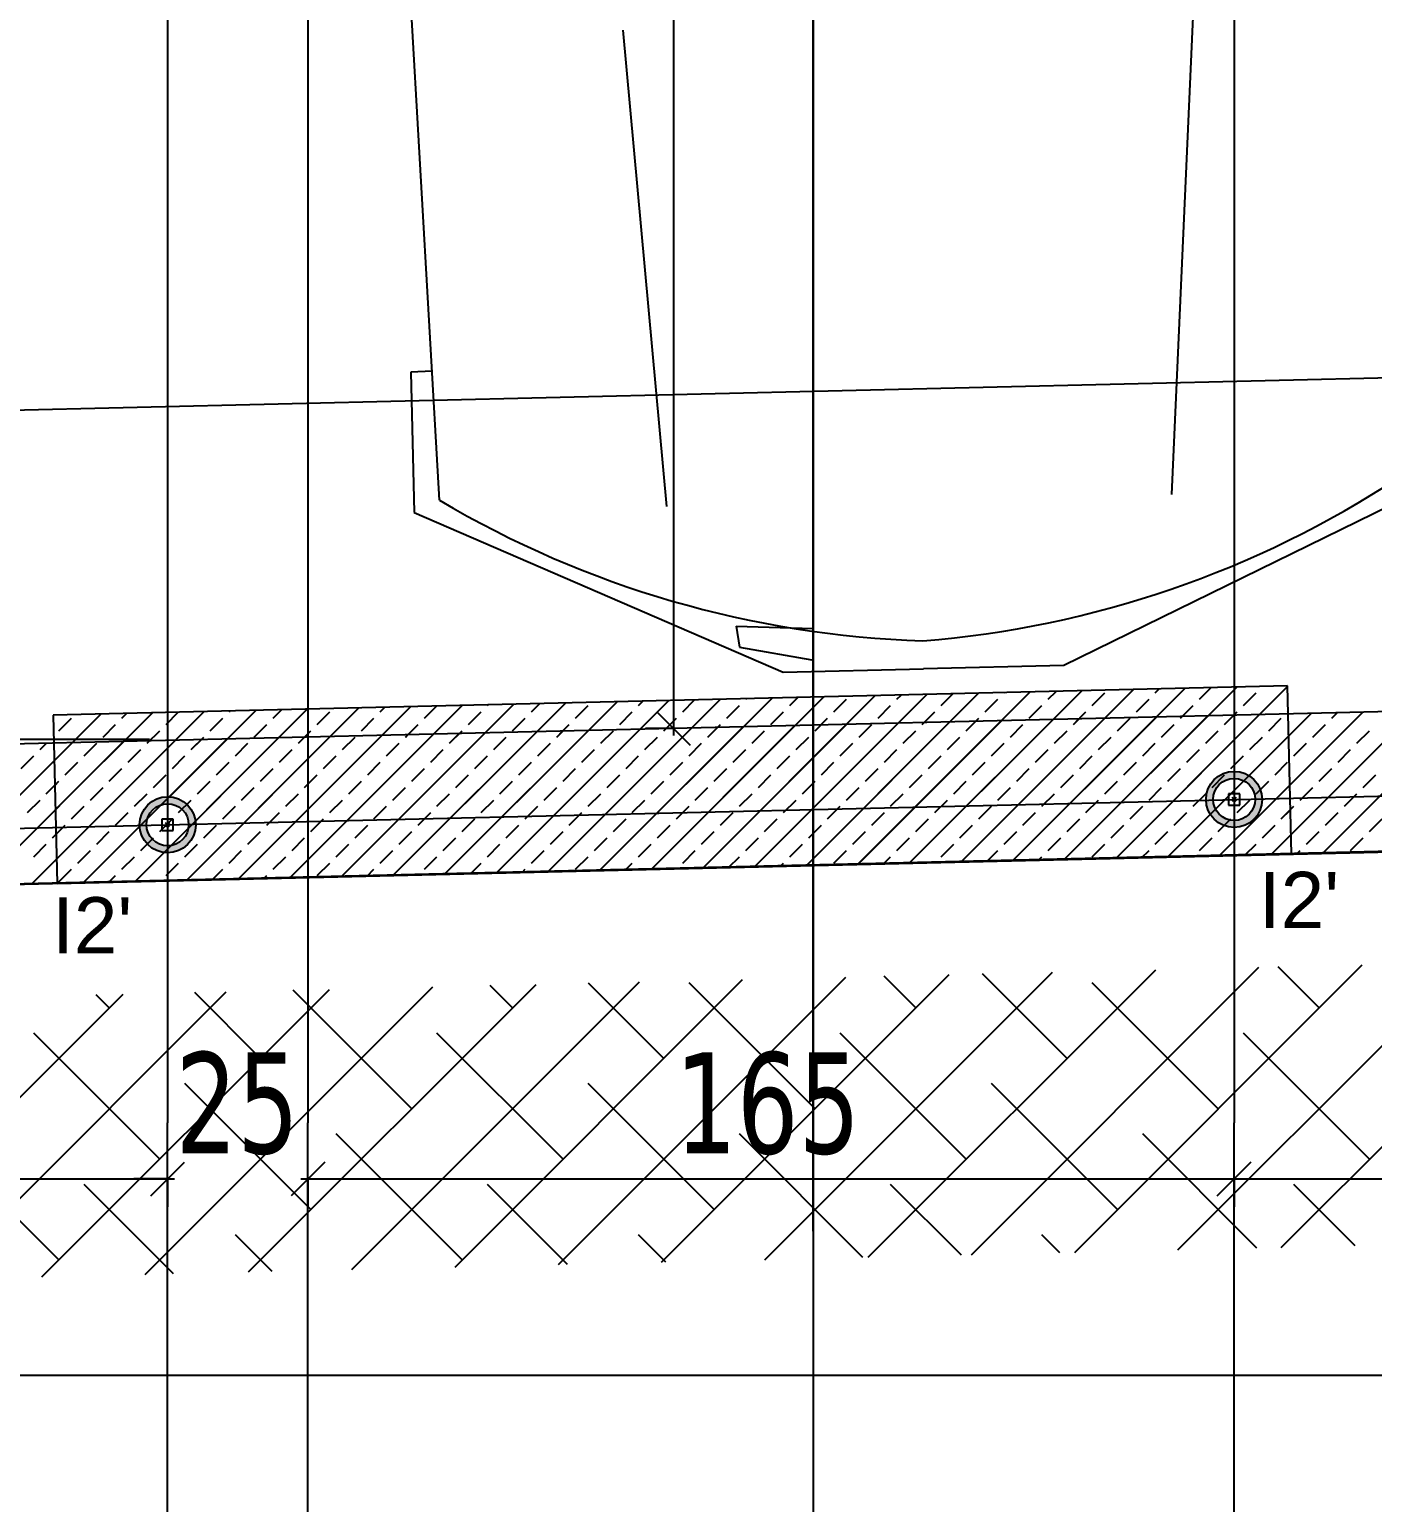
# Model space of a CAD drawing. Header units: millimetres. Extents: x 43168.9 to 43194.6, y -25545.1 to -25543.4.
# Drawn here: x 43169.364 to 43169.4118, y -25544.8035 to -25544.751 of the extents above; entities that cross this region are included whole.
import ezdxf

# ---------------------------------------------------------------- set-up
doc = ezdxf.new("R2010")
doc.units = ezdxf.units.MM
doc.header["$LTSCALE"] = 200
doc.linetypes.add('DASHDOT', pattern=[1, 0.5, -0.25, 0, -0.25])
doc.linetypes.add('DASHDOT2', pattern=[0.5, 0.25, -0.125, 0, -0.125])
for name, color, linetype in [('aks_sgh', 5, 'DASHDOT2'), ('kesitcizgisi_sgh', 22, 'Continuous'), ('kolon-b.a_sgh', 6, 'Continuous'), ('olcuaks_sgh', 41, 'Continuous'), ('olcuic_sgh', 183, 'Continuous'), ('tarama-betonarme_sgh', 223, 'Continuous'), ('tarama-zemin_sgh', 197, 'Continuous'), ('yapi-yaklasma_sgh', 41, 'DASHDOT')]:
    doc.layers.add(name, color=color, linetype=linetype)
doc.styles.add('1-200', font='arial.ttf', dxfattribs={"height": 60})
doc.styles.add('dim', font='VERDANA.TTF', dxfattribs={"width": 0.7})

msp = doc.modelspace()

# ---------------------------------------------------------------- hatches: boundary and pattern name
h = msp.add_hatch(color=256)
edge = h.paths.add_edge_path()
edge.add_arc((43169.40687904157, -25544.77839927891), 0.001, 0, 360)
edge = h.paths.add_edge_path(flags=16)
edge.add_arc((43169.40687904157, -25544.77839927891), 0.00075, 0, 360)
h = msp.add_hatch(color=256)
edge = h.paths.add_edge_path()
edge.add_arc((43169.36887904157, -25544.77930148835), 0.001, 0, 360)
edge = h.paths.add_edge_path(flags=16)
edge.add_arc((43169.36887904157, -25544.77930148835), 0.00075, 0, 360)

# ---------------------------------------------------------------- linework, layer by layer
at = {"linetype": 'DASHDOT'}
msp.add_line((43169.39187957266, -25544.61378828315), (43169.39187879628, -25544.82648828314), dxfattribs=at)
at = {"color": 0}
for p, q in [((43169.37856445803, -25544.76773778728), (43169.37701453596, -25544.74058376001)), ((43169.4046644038, -25544.76753362479), (43169.40541564296, -25544.75051062875)), ((43169.38666920095, -25544.76796214451), (43169.38510853566, -25544.75099420184)), ((43169.37830173457, -25544.76313497521), (43169.37754202518, -25544.76317798793)), ((43169.37755256628, -25544.76317773692), (43169.37754202518, -25544.76317798793)), ((43169.37754202518, -25544.76317798793), (43169.37766105843, -25544.76817665539)), ((43169.37754202518, -25544.76317798793), (43169.37766105843, -25544.76817665539)), ((43169.41367254633, -25544.76731911391), (43169.40080830974, -25544.77362725234)), ((43169.41367254633, -25544.76731911391), (43169.40080830974, -25544.77362725234)), ((43169.37766105843, -25544.76817665539), (43169.39081097483, -25544.77386531886)), ((43169.37766105843, -25544.76817665539), (43169.39081097483, -25544.77386531886)), ((43169.38913483206, -25544.7722257595), (43169.39188259571, -25544.77231498059)), ((43169.38913483206, -25544.7722257595), (43169.38926029034, -25544.77297370737)), ((43169.38926029034, -25544.77297370737), (43169.3918365543, -25544.7734216889)), ((43169.39081097483, -25544.77386531886), (43169.39580964229, -25544.7737462856)), ((43169.39081097483, -25544.77386531886), (43169.39580964229, -25544.7737462856)), ((43169.40080830974, -25544.77362725234), (43169.39580964229, -25544.7737462856)), ((43169.40080830974, -25544.77362725234), (43169.39580964229, -25544.7737462856))]:
    msp.add_line(p, q, dxfattribs=at)
at = {"color": 0, "linetype": 'ByBlock', "lineweight": -2}
for p, q in [((43169.38630334032, -25544.77526849245), (43169.38750334032, -25544.77646849246)), ((43169.40707904157, -25544.77819927891), (43169.40667904157, -25544.77819927891)), ((43169.40667904157, -25544.77819927891), (43169.40667904157, -25544.77859927891)), ((43169.40667904157, -25544.77859927891), (43169.40707904157, -25544.77859927891)), ((43169.40694975225, -25544.77832856823), (43169.40680833089, -25544.77846998959)), ((43169.40694975225, -25544.77846998959), (43169.40680833089, -25544.77832856823)), ((43169.40707904157, -25544.77859927891), (43169.40707904157, -25544.77819927891)), ((43169.36907904157, -25544.77910148835), (43169.36867904157, -25544.77910148835)), ((43169.36867904157, -25544.77910148835), (43169.36867904157, -25544.77950148835)), ((43169.36894975225, -25544.77923077767), (43169.36880833089, -25544.77937219903)), ((43169.36894975225, -25544.77937219903), (43169.36880833089, -25544.77923077767)), ((43169.36907904157, -25544.77950148835), (43169.36907904157, -25544.77910148835)), ((43169.36867904157, -25544.77950148835), (43169.36907904157, -25544.77950148835)), ((43169.36827904157, -25544.79251939969), (43169.36947904157, -25544.79131939969)), ((43169.36827904157, -25544.79251939969), (43169.36947904157, -25544.79131939969)), ((43169.37447904157, -25544.79131939969), (43169.37327904157, -25544.79251939969)), ((43169.37447904157, -25544.79131939969), (43169.37327904157, -25544.79251939969)), ((43169.40627904157, -25544.79251939969), (43169.40747904157, -25544.79131939969)), ((43169.40747904157, -25544.79131939969), (43169.40627904157, -25544.79251939969))]:
    msp.add_line(p, q, dxfattribs=at)
for p, q in [((43169.36887904157, -25544.81259939969), (43169.36887904157, -25544.78991939969)), ((43169.40687904157, -25544.81259939969), (43169.40687904157, -25544.78991939969))]:
    msp.add_line(p, q)
at = {"color": 0, "linetype": 'Continuous', "lineweight": -2}
for centre, radius in [((43169.40687904157, -25544.77839927891), 0.001), ((43169.40687904157, -25544.77839927891), 0.00075), ((43169.36887904157, -25544.77930148835), 0.001), ((43169.36887904157, -25544.77930148835), 0.00075)]:
    msp.add_circle(centre, radius, dxfattribs=at)
at = {"color": 0}
for centre, start, end in [((43169.39292932921, -25544.73680375972), 274.5439569055944, 303.3462461694842), ((43169.39692826317, -25544.73670853311), 239.3820053227603, 268.1842973649074)]:
    msp.add_arc(centre, 0.03605612228057108, start, end, dxfattribs=at)
at = {"layer": 'aks_sgh'}
for p, q in [((43169.36887904157, -25543.74091939969), (43169.36887904157, -25544.78991939969)), ((43169.37387904157, -25543.74091939969), (43169.37387904157, -25544.78991939969)), ((43169.40687904157, -25543.74091939969), (43169.40687904157, -25544.78991939969)), ((43169.06599999902, -25544.78649254972), (43169.93700293692, -25544.76581288985)), ((43169.37387904157, -25544.80659939969), (43169.37387904157, -25544.78991939969))]:
    msp.add_line(p, q, dxfattribs=at)
at = {"layer": 'kesitcizgisi_sgh', "linetype": 'DASHDOT'}
msp.add_line((43169.39187904157, -25544.79378828314), (43169.39187904157, -25543.7913160191), dxfattribs=at)
at = {"layer": 'kolon-b.a_sgh'}
for p, q in [((43169.93406195791, -25544.76288187019), (43169.06399999902, -25544.783539189)), ((43169.06399999902, -25544.78854059805), (43169.9389635896, -25544.76776690297)), ((43169.40878360929, -25544.77435325461), (43169.36479599749, -25544.77539728909)), ((43169.40892597764, -25544.78035156531), (43169.40878360929, -25544.77435325461)), ((43169.36479599749, -25544.77539728909), (43169.36493836583, -25544.78139559979)), ((43169.36493836583, -25544.78139559979), (43169.40892597764, -25544.78035156531))]:
    msp.add_line(p, q, dxfattribs=at)
at = {"layer": 'olcuaks_sgh'}
for p, q in [((43169.28062904157, -25544.79191939969), (43169.36912904157, -25544.79191939969)), ((43169.36887904157, -25544.79191939969), (43169.36767904157, -25544.79191939969)), ((43169.36887904157, -25544.79191939969), (43169.36887904157, -25544.79291939969)), ((43169.36887904157, -25544.79191939969), (43169.36887904157, -25544.79291939969)), ((43169.37362904157, -25544.79191939969), (43169.40712904157, -25544.79191939969)), ((43169.37387904157, -25544.79191939969), (43169.37387904157, -25544.79291939969)), ((43169.37387904157, -25544.79191939969), (43169.37387904157, -25544.79291939969)), ((43169.37387904157, -25544.79191939969), (43169.37507904157, -25544.79191939969)), ((43169.40662904157, -25544.79191939969), (43169.60512904157, -25544.79191939969)), ((43169.40687904157, -25544.79191939969), (43169.40687904157, -25544.79291939969)), ((43169.40687904157, -25544.79191939969), (43169.40687904157, -25544.79291939969)), ((43169.03374999903, -25544.79891939969), (43169.98612904157, -25544.79891939969))]:
    msp.add_line(p, q, dxfattribs=at)
at = {"layer": 'olcuic_sgh'}
for p, q in [((43169.38690334032, -25544.55066939969), (43169.38690334032, -25544.77611849245)), ((43169.06846764401, -25544.77153098372), (43169.93402946203, -25544.75098050884)), ((43169.38690334032, -25544.77586849245), (43169.38590334032, -25544.77586849245)), ((43169.3682293616, -25544.77626858315), (43169.3579250017, -25544.77626858315))]:
    msp.add_line(p, q, dxfattribs=at)
at = {"layer": 'tarama-betonarme_sgh'}
for p, q in [((43169.39714490638, -25544.78063118596), (43169.40329250787, -25544.77448358447)), ((43169.39898462279, -25544.78058752077), (43169.40513222428, -25544.77443991928)), ((43169.4008243392, -25544.78054385558), (43169.4069719407, -25544.77439625409)), ((43169.40266405562, -25544.78050019039), (43169.40878424414, -25544.77438000188)), ((43169.40407040947, -25544.77460370887), (43169.40421236648, -25544.77446175186)), ((43169.40564195429, -25544.77482821527), (43169.40605208289, -25544.77441808667)), ((43169.40788701832, -25544.77437920246), (43169.4078917993, -25544.77437442149)), ((43169.37506830943, -25544.78115516822), (43169.38121591091, -25544.77500756673)), ((43169.37690802584, -25544.78111150303), (43169.38305562733, -25544.77496390154)), ((43169.37874774225, -25544.78106783784), (43169.38489534374, -25544.77492023636)), ((43169.38027273075, -25544.77505272167), (43169.3802960531, -25544.77502939932)), ((43169.38058745866, -25544.78102417266), (43169.38673506016, -25544.77487657117)), ((43169.38184427557, -25544.77527722807), (43169.38213576952, -25544.77498573413)), ((43169.38242717508, -25544.78098050747), (43169.38857477657, -25544.77483290598)), ((43169.38426689149, -25544.78093684228), (43169.39041449298, -25544.77478924079)), ((43169.38566088442, -25544.77505272167), (43169.38581520235, -25544.77489840375)), ((43169.3861066079, -25544.78089317709), (43169.39225420939, -25544.7747455756)), ((43169.38723242925, -25544.77527722807), (43169.38765491876, -25544.77485473856)), ((43169.38794632431, -25544.7808495119), (43169.3940939258, -25544.77470191041)), ((43169.38947749328, -25544.77482821527), (43169.38949463517, -25544.77481107337)), ((43169.38978604073, -25544.78080584671), (43169.39593364222, -25544.77465824522)), ((43169.39104903809, -25544.77505272167), (43169.39133435158, -25544.77476740818)), ((43169.39162575714, -25544.78076218153), (43169.39777335863, -25544.77461458003)), ((43169.39262058292, -25544.77527722807), (43169.39306959572, -25544.77482821527)), ((43169.39346547356, -25544.78071851634), (43169.39961307505, -25544.77457091484)), ((43169.39486564695, -25544.77482821527), (43169.39501378441, -25544.77468007781)), ((43169.39530518997, -25544.78067485115), (43169.40145279146, -25544.77452724965)), ((43169.39643719177, -25544.77505272167), (43169.39685350082, -25544.77463641262)), ((43169.39800873659, -25544.77527722807), (43169.3984577494, -25544.77482821527)), ((43169.3986822558, -25544.77460370887), (43169.39869321723, -25544.77459274743)), ((43169.40025380062, -25544.77482821527), (43169.40053293365, -25544.77454908224)), ((43169.40182534544, -25544.77505272167), (43169.40227435825, -25544.77460370887)), ((43169.40339689027, -25544.77527722807), (43169.40384590307, -25544.77482821527)), ((43169.40721349911, -25544.77505272167), (43169.40766251192, -25544.77460370887)), ((43169.364834525, -25544.77702054285), (43169.36649817961, -25544.77535688824)), ((43169.36487616548, -25544.7787749536), (43169.36833789603, -25544.77531322305)), ((43169.36491780596, -25544.78052936434), (43169.37017761244, -25544.77526955786)), ((43169.36500629535, -25544.77595074728), (43169.36545530815, -25544.77550173448)), ((43169.36586972736, -25544.78137349417), (43169.37201732885, -25544.77522589268)), ((43169.36725135938, -25544.77550173448), (43169.36741803821, -25544.77533505564)), ((43169.36770944377, -25544.78132982898), (43169.37385704526, -25544.77518222749)), ((43169.36882290419, -25544.77572624088), (43169.36925775462, -25544.77529139045)), ((43169.36954916018, -25544.78128616379), (43169.37569676168, -25544.7751385623)), ((43169.37039444902, -25544.77595074728), (43169.37084346182, -25544.77550173448)), ((43169.37106796823, -25544.77527722807), (43169.37109747104, -25544.77524772526)), ((43169.3713888766, -25544.7812424986), (43169.37753647809, -25544.77509489711)), ((43169.37263951305, -25544.77550173448), (43169.37293718745, -25544.77520406007)), ((43169.37322859301, -25544.78119883341), (43169.37937619451, -25544.77505123192)), ((43169.37421105787, -25544.77572624088), (43169.37466007067, -25544.77527722807)), ((43169.37578260269, -25544.77595074728), (43169.3762316155, -25544.77550173448)), ((43169.3764561219, -25544.77527722807), (43169.37661662028, -25544.7751167297)), ((43169.37802766672, -25544.77550173448), (43169.37845633669, -25544.77507306451)), ((43169.37959921154, -25544.77572624088), (43169.38004822435, -25544.77527722807)), ((43169.38117075637, -25544.77595074728), (43169.38161976917, -25544.77550173448)), ((43169.3834158204, -25544.77550173448), (43169.3838648332, -25544.77505272167)), ((43169.38498736521, -25544.77572624088), (43169.38543637802, -25544.77527722807)), ((43169.38655891004, -25544.77595074728), (43169.38700792284, -25544.77550173448)), ((43169.38880397406, -25544.77550173448), (43169.38925298688, -25544.77505272167)), ((43169.39037551889, -25544.77572624088), (43169.39082453169, -25544.77527722807)), ((43169.39194706371, -25544.77595074728), (43169.39239607652, -25544.77550173448)), ((43169.39419212774, -25544.77550173448), (43169.39464114055, -25544.77505272167)), ((43169.39530541341, -25544.78067462771), (43169.40042845554, -25544.77555158558)), ((43169.39576367256, -25544.77572624088), (43169.39621268537, -25544.77527722807)), ((43169.39714514418, -25544.78063094816), (43169.4022681863, -25544.77550790604)), ((43169.39733521738, -25544.77595074728), (43169.39778423019, -25544.77550173448)), ((43169.39898487493, -25544.78058726863), (43169.40410791706, -25544.7754642265)), ((43169.39958028141, -25544.77550173448), (43169.40002929421, -25544.77505272167)), ((43169.4008246057, -25544.78054358909), (43169.40594764783, -25544.77542054696)), ((43169.40115182623, -25544.77572624088), (43169.40160083904, -25544.77527722807)), ((43169.40115182623, -25544.77572624088), (43169.40134832131, -25544.7755297458)), ((43169.40266433646, -25544.78049990955), (43169.40778737859, -25544.77537686742)), ((43169.40272337105, -25544.77595074728), (43169.40317238386, -25544.77550173448)), ((43169.40272337105, -25544.77595074728), (43169.40317238386, -25544.77550173448)), ((43169.40450406722, -25544.78045623001), (43169.40962710935, -25544.77533318788)), ((43169.40496843508, -25544.77550173448), (43169.40541744789, -25544.77505272167)), ((43169.40496843508, -25544.77550173448), (43169.40502778284, -25544.77544238672)), ((43169.40634379799, -25544.78041255047), (43169.41146684012, -25544.77528950834)), ((43169.40653997991, -25544.77572624088), (43169.40698899271, -25544.77527722807)), ((43169.40653997991, -25544.77572624088), (43169.40686751361, -25544.77539870718)), ((43169.40811152472, -25544.77595074728), (43169.40856053753, -25544.77550173448)), ((43169.40811152472, -25544.77595074728), (43169.40856053753, -25544.77550173448)), ((43169.40818352875, -25544.78036887094), (43169.41330657087, -25544.77524582881)), ((43169.40878504394, -25544.77527722807), (43169.40880506438, -25544.77525720762)), ((43169.41002325951, -25544.78032519139), (43169.41514630164, -25544.77520214927)), ((43169.41035658876, -25544.77550173448), (43169.41054697513, -25544.7753113481)), ((43169.36657784017, -25544.77617525369), (43169.36702685297, -25544.77572624088)), ((43169.36814938499, -25544.77639976009), (43169.36859839779, -25544.77595074728)), ((43169.37196599384, -25544.77617525369), (43169.37241500665, -25544.77572624088)), ((43169.37322864425, -25544.78119878217), (43169.37835168638, -25544.77607574004)), ((43169.37353753866, -25544.77639976009), (43169.37398655147, -25544.77595074728)), ((43169.37506837502, -25544.78115510263), (43169.38019141715, -25544.7760320605)), ((43169.37690810578, -25544.78111142309), (43169.38203114791, -25544.77598838096)), ((43169.37735414751, -25544.77617525369), (43169.37780316032, -25544.77572624088)), ((43169.37874783654, -25544.78106774355), (43169.38387087867, -25544.77594470142)), ((43169.37892569233, -25544.77639976009), (43169.37937470514, -25544.77595074728)), ((43169.37892569233, -25544.77639976009), (43169.37927155216, -25544.77605390026)), ((43169.38058756731, -25544.78102406401), (43169.38571060944, -25544.77590102188)), ((43169.38242729807, -25544.78098038447), (43169.3875503402, -25544.77585734235)), ((43169.38274230118, -25544.77617525369), (43169.38319131399, -25544.77572624088)), ((43169.38274230118, -25544.77617525369), (43169.38295101369, -25544.77596654118)), ((43169.38426702884, -25544.78093670493), (43169.38939007096, -25544.77581366281)), ((43169.38431384601, -25544.77639976009), (43169.38476285881, -25544.77595074728)), ((43169.38431384601, -25544.77639976009), (43169.38476285881, -25544.77595074728)), ((43169.38610675959, -25544.7808930254), (43169.39122980172, -25544.77576998327)), ((43169.38655891004, -25544.77595074728), (43169.38663047522, -25544.77587918211)), ((43169.38794649036, -25544.78084934586), (43169.39306953249, -25544.77572630373)), ((43169.38813045486, -25544.77617525369), (43169.38857946766, -25544.77572624088)), ((43169.38813045486, -25544.77617525369), (43169.38847020598, -25544.77583550257)), ((43169.38970199968, -25544.77639976009), (43169.39015101249, -25544.77595074728)), ((43169.38970199968, -25544.77639976009), (43169.39015101249, -25544.77595074728)), ((43169.38978622112, -25544.78080566632), (43169.39490926325, -25544.77568262419)), ((43169.39162595188, -25544.78076198678), (43169.39674899401, -25544.77563894465)), ((43169.39194706371, -25544.77595074728), (43169.3921496675, -25544.77574814349)), ((43169.39346568265, -25544.78071830724), (43169.39858872478, -25544.77559526511)), ((43169.39351860853, -25544.77617525369), (43169.39396762133, -25544.77572624088)), ((43169.39351860853, -25544.77617525369), (43169.39396762133, -25544.77572624088)), ((43169.39509015335, -25544.77639976009), (43169.39553916616, -25544.77595074728)), ((43169.39509015335, -25544.77639976009), (43169.39553916616, -25544.77595074728)), ((43169.39576367256, -25544.77572624088), (43169.39582912903, -25544.77566078441)), ((43169.39733521738, -25544.77595074728), (43169.39766885979, -25544.77561710487)), ((43169.3989067622, -25544.77617525369), (43169.39935577501, -25544.77572624088)), ((43169.3989067622, -25544.77617525369), (43169.39935577501, -25544.77572624088)), ((43169.40047830703, -25544.77639976009), (43169.40092731983, -25544.77595074728)), ((43169.40047830703, -25544.77639976009), (43169.40092731983, -25544.77595074728)), ((43169.40429491588, -25544.77617525369), (43169.40474392868, -25544.77572624088)), ((43169.40429491588, -25544.77617525369), (43169.40474392868, -25544.77572624088)), ((43169.4058664607, -25544.77639976009), (43169.4063154735, -25544.77595074728)), ((43169.4058664607, -25544.77639976009), (43169.4063154735, -25544.77595074728)), ((43169.40968306955, -25544.77617525369), (43169.41013208235, -25544.77572624088)), ((43169.41125461437, -25544.77639976009), (43169.41170362718, -25544.77595074728)), ((43169.36035052891, -25544.78150453894), (43169.36547357104, -25544.77638149681)), ((43169.36219025968, -25544.7814608594), (43169.36731330181, -25544.77633781727)), ((43169.36402999044, -25544.78141717986), (43169.36915303257, -25544.77629413773)), ((43169.36433277614, -25544.77662426649), (43169.36455370606, -25544.77640333657)), ((43169.3658697212, -25544.78137350032), (43169.37099276333, -25544.77625045819)), ((43169.36590432096, -25544.7768487729), (43169.36635333376, -25544.77639976009)), ((43169.36590432096, -25544.7768487729), (43169.36635333376, -25544.77639976009)), ((43169.36770945197, -25544.78132982078), (43169.3728324941, -25544.77620677865)), ((43169.36814938499, -25544.77639976009), (43169.36823316759, -25544.77631597749)), ((43169.36954918273, -25544.78128614124), (43169.37467222486, -25544.77616309912)), ((43169.36972092981, -25544.77662426649), (43169.37016994262, -25544.77617525369)), ((43169.36972092981, -25544.77662426649), (43169.37007289835, -25544.77627229795)), ((43169.37129247463, -25544.7768487729), (43169.37174148743, -25544.77639976009)), ((43169.37129247463, -25544.7768487729), (43169.37174148743, -25544.77639976009)), ((43169.3713889135, -25544.7812424617), (43169.37651195562, -25544.77611941958)), ((43169.37353753866, -25544.77639976009), (43169.37375235988, -25544.77618493888)), ((43169.37510908348, -25544.77662426649), (43169.37555809629, -25544.77617525369)), ((43169.37510908348, -25544.77662426649), (43169.37555809629, -25544.77617525369)), ((43169.3766806283, -25544.7768487729), (43169.37712964111, -25544.77639976009)), ((43169.3766806283, -25544.7768487729), (43169.37712964111, -25544.77639976009)), ((43169.37735414751, -25544.77617525369), (43169.3774318214, -25544.7760975798)), ((43169.38049723716, -25544.77662426649), (43169.38094624996, -25544.77617525369)), ((43169.38049723716, -25544.77662426649), (43169.38094624996, -25544.77617525369)), ((43169.38206878198, -25544.7768487729), (43169.38251779478, -25544.77639976009)), ((43169.38206878198, -25544.7768487729), (43169.38251779478, -25544.77639976009)), ((43169.38588539082, -25544.77662426649), (43169.38633440364, -25544.77617525369)), ((43169.38588539082, -25544.77662426649), (43169.38633440364, -25544.77617525369)), ((43169.38745693565, -25544.7768487729), (43169.38790594845, -25544.77639976009)), ((43169.38745693565, -25544.7768487729), (43169.38790594845, -25544.77639976009)), ((43169.3912735445, -25544.77662426649), (43169.3917225573, -25544.77617525369)), ((43169.3912735445, -25544.77662426649), (43169.3917225573, -25544.77617525369)), ((43169.39284508932, -25544.7768487729), (43169.39329410213, -25544.77639976009)), ((43169.39284508932, -25544.7768487729), (43169.39329410213, -25544.77639976009)), ((43169.39666169817, -25544.77662426649), (43169.39711071098, -25544.77617525369)), ((43169.39666169817, -25544.77662426649), (43169.39711071098, -25544.77617525369)), ((43169.398233243, -25544.7768487729), (43169.3986822558, -25544.77639976009)), ((43169.398233243, -25544.7768487729), (43169.3986822558, -25544.77639976009)), ((43169.40204985184, -25544.77662426649), (43169.40249886465, -25544.77617525369)), ((43169.40204985184, -25544.77662426649), (43169.40249886465, -25544.77617525369)), ((43169.40362139667, -25544.7768487729), (43169.40407040947, -25544.77639976009)), ((43169.40362139667, -25544.7768487729), (43169.40407040947, -25544.77639976009)), ((43169.40450377203, -25544.7804565252), (43169.40882588462, -25544.77613441262)), ((43169.40743800552, -25544.77662426649), (43169.40788701832, -25544.77617525369)), ((43169.40743800552, -25544.77662426649), (43169.40788701832, -25544.77617525369)), ((43169.40900955034, -25544.7768487729), (43169.40945856315, -25544.77639976009)), ((43169.36365925693, -25544.7772977857), (43169.36410826974, -25544.7768487729)), ((43169.36523080175, -25544.7775222921), (43169.36567981455, -25544.7770732793)), ((43169.36523080175, -25544.7775222921), (43169.36567981455, -25544.7770732793)), ((43169.36747586578, -25544.7770732793), (43169.36792487858, -25544.77662426649)), ((43169.36747586578, -25544.7770732793), (43169.36792487858, -25544.77662426649)), ((43169.3690474106, -25544.7772977857), (43169.36949642341, -25544.7768487729)), ((43169.3690474106, -25544.7772977857), (43169.36949642341, -25544.7768487729)), ((43169.37061895542, -25544.7775222921), (43169.37106796823, -25544.7770732793)), ((43169.37061895542, -25544.7775222921), (43169.37106796823, -25544.7770732793)), ((43169.37286401945, -25544.7770732793), (43169.37331303226, -25544.77662426649)), ((43169.37286401945, -25544.7770732793), (43169.37331303226, -25544.77662426649)), ((43169.37443556427, -25544.7772977857), (43169.37488457708, -25544.7768487729)), ((43169.37443556427, -25544.7772977857), (43169.37488457708, -25544.7768487729)), ((43169.37600710909, -25544.7775222921), (43169.3764561219, -25544.7770732793)), ((43169.37600710909, -25544.7775222921), (43169.3764561219, -25544.7770732793)), ((43169.37825217313, -25544.7770732793), (43169.37870118593, -25544.77662426649)), ((43169.37825217313, -25544.7770732793), (43169.37870118593, -25544.77662426649)), ((43169.37982371794, -25544.7772977857), (43169.38027273075, -25544.7768487729)), ((43169.37982371794, -25544.7772977857), (43169.38027273075, -25544.7768487729)), ((43169.38139526277, -25544.7775222921), (43169.38184427557, -25544.7770732793)), ((43169.38139526277, -25544.7775222921), (43169.38184427557, -25544.7770732793)), ((43169.3836403268, -25544.7770732793), (43169.3840893396, -25544.77662426649)), ((43169.3836403268, -25544.7770732793), (43169.3840893396, -25544.77662426649)), ((43169.38521187162, -25544.7772977857), (43169.38566088442, -25544.7768487729)), ((43169.38521187162, -25544.7772977857), (43169.38566088442, -25544.7768487729)), ((43169.38678341644, -25544.7775222921), (43169.38723242925, -25544.7770732793)), ((43169.38678341644, -25544.7775222921), (43169.38723242925, -25544.7770732793)), ((43169.38902848047, -25544.7770732793), (43169.38947749328, -25544.77662426649)), ((43169.38902848047, -25544.7770732793), (43169.38947749328, -25544.77662426649)), ((43169.39060002529, -25544.7772977857), (43169.39104903809, -25544.7768487729)), ((43169.39060002529, -25544.7772977857), (43169.39104903809, -25544.7768487729)), ((43169.39217157011, -25544.7775222921), (43169.39262058292, -25544.7770732793)), ((43169.39217157011, -25544.7775222921), (43169.39262058292, -25544.7770732793)), ((43169.39441663414, -25544.7770732793), (43169.39486564695, -25544.77662426649)), ((43169.39441663414, -25544.7770732793), (43169.39486564695, -25544.77662426649)), ((43169.39598817896, -25544.7772977857), (43169.39643719177, -25544.7768487729)), ((43169.39598817896, -25544.7772977857), (43169.39643719177, -25544.7768487729)), ((43169.39755972379, -25544.7775222921), (43169.39800873659, -25544.7770732793)), ((43169.39755972379, -25544.7775222921), (43169.39800873659, -25544.7770732793)), ((43169.39980478781, -25544.7770732793), (43169.40025380062, -25544.77662426649)), ((43169.39980478781, -25544.7770732793), (43169.40025380062, -25544.77662426649)), ((43169.40137633264, -25544.7772977857), (43169.40182534544, -25544.7768487729)), ((43169.40137633264, -25544.7772977857), (43169.40182534544, -25544.7768487729)), ((43169.40294787745, -25544.7775222921), (43169.40339689027, -25544.7770732793)), ((43169.40294787745, -25544.7775222921), (43169.40339689027, -25544.7770732793)), ((43169.40519294149, -25544.7770732793), (43169.40564195429, -25544.77662426649)), ((43169.40519294149, -25544.7770732793), (43169.40564195429, -25544.77662426649)), ((43169.40676448631, -25544.7772977857), (43169.40721349911, -25544.7768487729)), ((43169.40676448631, -25544.7772977857), (43169.40721349911, -25544.7768487729)), ((43169.40833603113, -25544.7775222921), (43169.40878504394, -25544.7770732793)), ((43169.40833603113, -25544.7775222921), (43169.40878504394, -25544.7770732793)), ((43169.41058109516, -25544.7770732793), (43169.41103010796, -25544.77662426649)), ((43169.36680234657, -25544.77774679851), (43169.36725135938, -25544.7772977857)), ((43169.36680234657, -25544.77774679851), (43169.36725135938, -25544.7772977857)), ((43169.36837389139, -25544.77797130491), (43169.36882290419, -25544.7775222921)), ((43169.36837389139, -25544.77797130491), (43169.36882290419, -25544.7775222921)), ((43169.37219050025, -25544.77774679851), (43169.37263951305, -25544.7772977857)), ((43169.37219050025, -25544.77774679851), (43169.37263951305, -25544.7772977857)), ((43169.37376204506, -25544.77797130491), (43169.37421105787, -25544.7775222921)), ((43169.37376204506, -25544.77797130491), (43169.37421105787, -25544.7775222921)), ((43169.37757865391, -25544.77774679851), (43169.37802766672, -25544.7772977857)), ((43169.37757865391, -25544.77774679851), (43169.37802766672, -25544.7772977857)), ((43169.37915019874, -25544.77797130491), (43169.37959921154, -25544.7775222921)), ((43169.37915019874, -25544.77797130491), (43169.37959921154, -25544.7775222921)), ((43169.38296680759, -25544.77774679851), (43169.3834158204, -25544.7772977857)), ((43169.38296680759, -25544.77774679851), (43169.3834158204, -25544.7772977857)), ((43169.38453835241, -25544.77797130491), (43169.38498736521, -25544.7775222921)), ((43169.38453835241, -25544.77797130491), (43169.38498736521, -25544.7775222921)), ((43169.38835496126, -25544.77774679851), (43169.38880397406, -25544.7772977857)), ((43169.38835496126, -25544.77774679851), (43169.38880397406, -25544.7772977857)), ((43169.38992650608, -25544.77797130491), (43169.39037551889, -25544.7775222921)), ((43169.38992650608, -25544.77797130491), (43169.39037551889, -25544.7775222921)), ((43169.39374311493, -25544.77774679851), (43169.39419212774, -25544.7772977857)), ((43169.39374311493, -25544.77774679851), (43169.39419212774, -25544.7772977857)), ((43169.39531465976, -25544.77797130491), (43169.39576367256, -25544.7775222921)), ((43169.39531465976, -25544.77797130491), (43169.39576367256, -25544.7775222921)), ((43169.3991312686, -25544.77774679851), (43169.39958028141, -25544.7772977857)), ((43169.3991312686, -25544.77774679851), (43169.39958028141, -25544.7772977857)), ((43169.40070281343, -25544.77797130491), (43169.40115182623, -25544.7775222921)), ((43169.40070281343, -25544.77797130491), (43169.40115182623, -25544.7775222921)), ((43169.40451942228, -25544.77774679851), (43169.40496843508, -25544.7772977857)), ((43169.40451942228, -25544.77774679851), (43169.40496843508, -25544.7772977857)), ((43169.4060909671, -25544.77797130491), (43169.40653997991, -25544.7775222921)), ((43169.4060909671, -25544.77797130491), (43169.40653997991, -25544.7775222921)), ((43169.40990757595, -25544.77774679851), (43169.41035658876, -25544.7772977857)), ((43169.41147912078, -25544.77797130491), (43169.41192813358, -25544.7775222921)), ((43169.36455728254, -25544.77819581131), (43169.36500629535, -25544.77774679851)), ((43169.36485534525, -25544.77789774861), (43169.36500629535, -25544.77774679851)), ((43169.36612882736, -25544.77842031772), (43169.36657784017, -25544.77797130491)), ((43169.36612882736, -25544.77842031772), (43169.36657784017, -25544.77797130491)), ((43169.36994543621, -25544.77819581131), (43169.37039444902, -25544.77774679851)), ((43169.36994543621, -25544.77819581131), (43169.37039444902, -25544.77774679851)), ((43169.37151698103, -25544.77842031772), (43169.37196599384, -25544.77797130491)), ((43169.37151698103, -25544.77842031772), (43169.37196599384, -25544.77797130491)), ((43169.37533358989, -25544.77819581131), (43169.37578260269, -25544.77774679851)), ((43169.37533358989, -25544.77819581131), (43169.37578260269, -25544.77774679851)), ((43169.3769051347, -25544.77842031772), (43169.37735414751, -25544.77797130491)), ((43169.3769051347, -25544.77842031772), (43169.37735414751, -25544.77797130491)), ((43169.38072174356, -25544.77819581131), (43169.38117075637, -25544.77774679851)), ((43169.38072174356, -25544.77819581131), (43169.38117075637, -25544.77774679851)), ((43169.38229328838, -25544.77842031772), (43169.38274230118, -25544.77797130491)), ((43169.38229328838, -25544.77842031772), (43169.38274230118, -25544.77797130491)), ((43169.38610989723, -25544.77819581131), (43169.38655891004, -25544.77774679851)), ((43169.38610989723, -25544.77819581131), (43169.38655891004, -25544.77774679851)), ((43169.38768144205, -25544.77842031772), (43169.38813045486, -25544.77797130491)), ((43169.38768144205, -25544.77842031772), (43169.38813045486, -25544.77797130491)), ((43169.3914980509, -25544.77819581131), (43169.39194706371, -25544.77774679851)), ((43169.3914980509, -25544.77819581131), (43169.39194706371, -25544.77774679851)), ((43169.39306959572, -25544.77842031772), (43169.39351860853, -25544.77797130491)), ((43169.39306959572, -25544.77842031772), (43169.39351860853, -25544.77797130491)), ((43169.39688620457, -25544.77819581131), (43169.39733521738, -25544.77774679851)), ((43169.39688620457, -25544.77819581131), (43169.39733521738, -25544.77774679851)), ((43169.3984577494, -25544.77842031772), (43169.3989067622, -25544.77797130491)), ((43169.3984577494, -25544.77842031772), (43169.3989067622, -25544.77797130491)), ((43169.40227435825, -25544.77819581131), (43169.40272337105, -25544.77774679851)), ((43169.40227435825, -25544.77819581131), (43169.40272337105, -25544.77774679851)), ((43169.40384590307, -25544.77842031772), (43169.40429491588, -25544.77797130491)), ((43169.40384590307, -25544.77842031772), (43169.40429491588, -25544.77797130491)), ((43169.40634348844, -25544.78041286001), (43169.4088675251, -25544.77788882336)), ((43169.40766251192, -25544.77819581131), (43169.40811152472, -25544.77774679851)), ((43169.40766251192, -25544.77819581131), (43169.40811152472, -25544.77774679851)), ((43169.40923405674, -25544.77842031772), (43169.40968306955, -25544.77797130491)), ((43169.36388376333, -25544.77886933052), (43169.36433277614, -25544.77842031772)), ((43169.36545530815, -25544.77909383693), (43169.36590432096, -25544.77864482412)), ((43169.36545530815, -25544.77909383693), (43169.36590432096, -25544.77864482412)), ((43169.36770037218, -25544.77864482412), (43169.36814938499, -25544.77819581131)), ((43169.36770037218, -25544.77864482412), (43169.36814938499, -25544.77819581131)), ((43169.36927191701, -25544.77886933052), (43169.36972092981, -25544.77842031772)), ((43169.36927191701, -25544.77886933052), (43169.36972092981, -25544.77842031772)), ((43169.37084346182, -25544.77909383693), (43169.37129247463, -25544.77864482412)), ((43169.37084346182, -25544.77909383693), (43169.37129247463, -25544.77864482412)), ((43169.37308852586, -25544.77864482412), (43169.37353753866, -25544.77819581131)), ((43169.37308852586, -25544.77864482412), (43169.37353753866, -25544.77819581131)), ((43169.37466007067, -25544.77886933052), (43169.37510908348, -25544.77842031772)), ((43169.37466007067, -25544.77886933052), (43169.37510908348, -25544.77842031772)), ((43169.3762316155, -25544.77909383693), (43169.3766806283, -25544.77864482412)), ((43169.3762316155, -25544.77909383693), (43169.3766806283, -25544.77864482412)), ((43169.37847667953, -25544.77864482412), (43169.37892569233, -25544.77819581131)), ((43169.37847667953, -25544.77864482412), (43169.37892569233, -25544.77819581131)), ((43169.38004822435, -25544.77886933052), (43169.38049723716, -25544.77842031772)), ((43169.38004822435, -25544.77886933052), (43169.38049723716, -25544.77842031772)), ((43169.38161976917, -25544.77909383693), (43169.38206878198, -25544.77864482412)), ((43169.38161976917, -25544.77909383693), (43169.38206878198, -25544.77864482412)), ((43169.3838648332, -25544.77864482412), (43169.38431384601, -25544.77819581131)), ((43169.3838648332, -25544.77864482412), (43169.38431384601, -25544.77819581131)), ((43169.38543637802, -25544.77886933052), (43169.38588539082, -25544.77842031772)), ((43169.38543637802, -25544.77886933052), (43169.38588539082, -25544.77842031772)), ((43169.38700792284, -25544.77909383693), (43169.38745693565, -25544.77864482412)), ((43169.38700792284, -25544.77909383693), (43169.38745693565, -25544.77864482412)), ((43169.38925298688, -25544.77864482412), (43169.38970199968, -25544.77819581131)), ((43169.38925298688, -25544.77864482412), (43169.38970199968, -25544.77819581131)), ((43169.39082453169, -25544.77886933052), (43169.3912735445, -25544.77842031772)), ((43169.39082453169, -25544.77886933052), (43169.3912735445, -25544.77842031772)), ((43169.39239607652, -25544.77909383693), (43169.39284508932, -25544.77864482412)), ((43169.39239607652, -25544.77909383693), (43169.39284508932, -25544.77864482412)), ((43169.39464114055, -25544.77864482412), (43169.39509015335, -25544.77819581131)), ((43169.39464114055, -25544.77864482412), (43169.39509015335, -25544.77819581131)), ((43169.39621268537, -25544.77886933052), (43169.39666169817, -25544.77842031772)), ((43169.39621268537, -25544.77886933052), (43169.39666169817, -25544.77842031772)), ((43169.39778423019, -25544.77909383693), (43169.398233243, -25544.77864482412)), ((43169.39778423019, -25544.77909383693), (43169.398233243, -25544.77864482412)), ((43169.40002929421, -25544.77864482412), (43169.40047830703, -25544.77819581131)), ((43169.40002929421, -25544.77864482412), (43169.40047830703, -25544.77819581131)), ((43169.40160083904, -25544.77886933052), (43169.40204985184, -25544.77842031772)), ((43169.40160083904, -25544.77886933052), (43169.40204985184, -25544.77842031772)), ((43169.40317238386, -25544.77909383693), (43169.40362139667, -25544.77864482412)), ((43169.40317238386, -25544.77909383693), (43169.40362139667, -25544.77864482412)), ((43169.40541744789, -25544.77864482412), (43169.4058664607, -25544.77819581131)), ((43169.40541744789, -25544.77864482412), (43169.4058664607, -25544.77819581131)), ((43169.40698899271, -25544.77886933052), (43169.40743800552, -25544.77842031772)), ((43169.40698899271, -25544.77886933052), (43169.40743800552, -25544.77842031772)), ((43169.40856053753, -25544.77909383693), (43169.40900955034, -25544.77864482412)), ((43169.41080560156, -25544.77864482412), (43169.41125461437, -25544.77819581131)), ((43169.36702685297, -25544.77931834333), (43169.36747586578, -25544.77886933052)), ((43169.36702685297, -25544.77931834333), (43169.36747586578, -25544.77886933052)), ((43169.36859839779, -25544.77954284973), (43169.3690474106, -25544.77909383693)), ((43169.36859839779, -25544.77954284973), (43169.3690474106, -25544.77909383693)), ((43169.37241500665, -25544.77931834333), (43169.37286401945, -25544.77886933052)), ((43169.37241500665, -25544.77931834333), (43169.37286401945, -25544.77886933052)), ((43169.37398655147, -25544.77954284973), (43169.37443556427, -25544.77909383693)), ((43169.37398655147, -25544.77954284973), (43169.37443556427, -25544.77909383693)), ((43169.37780316032, -25544.77931834333), (43169.37825217313, -25544.77886933052)), ((43169.37780316032, -25544.77931834333), (43169.37825217313, -25544.77886933052)), ((43169.37937470514, -25544.77954284973), (43169.37982371794, -25544.77909383693)), ((43169.37937470514, -25544.77954284973), (43169.37982371794, -25544.77909383693)), ((43169.38319131399, -25544.77931834333), (43169.3836403268, -25544.77886933052)), ((43169.38319131399, -25544.77931834333), (43169.3836403268, -25544.77886933052)), ((43169.38476285881, -25544.77954284973), (43169.38521187162, -25544.77909383693)), ((43169.38476285881, -25544.77954284973), (43169.38521187162, -25544.77909383693)), ((43169.38857946766, -25544.77931834333), (43169.38902848047, -25544.77886933052)), ((43169.38857946766, -25544.77931834333), (43169.38902848047, -25544.77886933052)), ((43169.39015101249, -25544.77954284973), (43169.39060002529, -25544.77909383693)), ((43169.39015101249, -25544.77954284973), (43169.39060002529, -25544.77909383693)), ((43169.39396762133, -25544.77931834333), (43169.39441663414, -25544.77886933052)), ((43169.39396762133, -25544.77931834333), (43169.39441663414, -25544.77886933052)), ((43169.39553916616, -25544.77954284973), (43169.39598817896, -25544.77909383693)), ((43169.39553916616, -25544.77954284973), (43169.39598817896, -25544.77909383693)), ((43169.39935577501, -25544.77931834333), (43169.39980478781, -25544.77886933052)), ((43169.39935577501, -25544.77931834333), (43169.39980478781, -25544.77886933052)), ((43169.40092731983, -25544.77954284973), (43169.40137633264, -25544.77909383693)), ((43169.40092731983, -25544.77954284973), (43169.40137633264, -25544.77909383693)), ((43169.40474392868, -25544.77931834333), (43169.40519294149, -25544.77886933052)), ((43169.40474392868, -25544.77931834333), (43169.40519294149, -25544.77886933052)), ((43169.4063154735, -25544.77954284973), (43169.40676448631, -25544.77909383693)), ((43169.4063154735, -25544.77954284973), (43169.40676448631, -25544.77909383693)), ((43169.40856053753, -25544.77909383693), (43169.40888834534, -25544.77876602911)), ((43169.41013208235, -25544.77931834333), (43169.41058109516, -25544.77886933052)), ((43169.41170362718, -25544.77954284973), (43169.41215263998, -25544.77909383693)), ((43169.36478178894, -25544.77976735614), (43169.36523080175, -25544.77931834333)), ((43169.36489698573, -25544.77965215935), (43169.36523080175, -25544.77931834333)), ((43169.36635333376, -25544.77999186254), (43169.36680234657, -25544.77954284973)), ((43169.36635333376, -25544.77999186254), (43169.36680234657, -25544.77954284973)), ((43169.36792487858, -25544.78021636894), (43169.36837389139, -25544.77976735614)), ((43169.36792487858, -25544.78021636894), (43169.36837389139, -25544.77976735614)), ((43169.37016994262, -25544.77976735614), (43169.37061895542, -25544.77931834333)), ((43169.37016994262, -25544.77976735614), (43169.37061895542, -25544.77931834333)), ((43169.37174148743, -25544.77999186254), (43169.37219050025, -25544.77954284973)), ((43169.37174148743, -25544.77999186254), (43169.37219050025, -25544.77954284973)), ((43169.37331303226, -25544.78021636894), (43169.37376204506, -25544.77976735614)), ((43169.37331303226, -25544.78021636894), (43169.37376204506, -25544.77976735614)), ((43169.37555809629, -25544.77976735614), (43169.37600710909, -25544.77931834333)), ((43169.37555809629, -25544.77976735614), (43169.37600710909, -25544.77931834333)), ((43169.37712964111, -25544.77999186254), (43169.37757865391, -25544.77954284973)), ((43169.37712964111, -25544.77999186254), (43169.37757865391, -25544.77954284973)), ((43169.37870118593, -25544.78021636894), (43169.37915019874, -25544.77976735614)), ((43169.37870118593, -25544.78021636894), (43169.37915019874, -25544.77976735614)), ((43169.38094624996, -25544.77976735614), (43169.38139526277, -25544.77931834333)), ((43169.38094624996, -25544.77976735614), (43169.38139526277, -25544.77931834333)), ((43169.38251779478, -25544.77999186254), (43169.38296680759, -25544.77954284973)), ((43169.38251779478, -25544.77999186254), (43169.38296680759, -25544.77954284973)), ((43169.3840893396, -25544.78021636894), (43169.38453835241, -25544.77976735614)), ((43169.3840893396, -25544.78021636894), (43169.38453835241, -25544.77976735614)), ((43169.38633440364, -25544.77976735614), (43169.38678341644, -25544.77931834333)), ((43169.38633440364, -25544.77976735614), (43169.38678341644, -25544.77931834333)), ((43169.38790594845, -25544.77999186254), (43169.38835496126, -25544.77954284973)), ((43169.38790594845, -25544.77999186254), (43169.38835496126, -25544.77954284973)), ((43169.38947749328, -25544.78021636894), (43169.38992650608, -25544.77976735614)), ((43169.38947749328, -25544.78021636894), (43169.38992650608, -25544.77976735614)), ((43169.3917225573, -25544.77976735614), (43169.39217157011, -25544.77931834333)), ((43169.3917225573, -25544.77976735614), (43169.39217157011, -25544.77931834333)), ((43169.39329410213, -25544.77999186254), (43169.39374311493, -25544.77954284973)), ((43169.39329410213, -25544.77999186254), (43169.39374311493, -25544.77954284973)), ((43169.39486564695, -25544.78021636894), (43169.39531465976, -25544.77976735614)), ((43169.39486564695, -25544.78021636894), (43169.39531465976, -25544.77976735614)), ((43169.39711071098, -25544.77976735614), (43169.39755972379, -25544.77931834333)), ((43169.39711071098, -25544.77976735614), (43169.39755972379, -25544.77931834333)), ((43169.3986822558, -25544.77999186254), (43169.3991312686, -25544.77954284973)), ((43169.3986822558, -25544.77999186254), (43169.3991312686, -25544.77954284973)), ((43169.40025380062, -25544.78021636894), (43169.40070281343, -25544.77976735614)), ((43169.40025380062, -25544.78021636894), (43169.40070281343, -25544.77976735614)), ((43169.40249886465, -25544.77976735614), (43169.40294787745, -25544.77931834333)), ((43169.40249886465, -25544.77976735614), (43169.40294787745, -25544.77931834333)), ((43169.40407040947, -25544.77999186254), (43169.40451942228, -25544.77954284973)), ((43169.40407040947, -25544.77999186254), (43169.40451942228, -25544.77954284973)), ((43169.40564195429, -25544.78021636894), (43169.4060909671, -25544.77976735614)), ((43169.40564195429, -25544.78021636894), (43169.4060909671, -25544.77976735614)), ((43169.40788701832, -25544.77976735614), (43169.40833603113, -25544.77931834333)), ((43169.40788701832, -25544.77976735614), (43169.40833603113, -25544.77931834333)), ((43169.40818320485, -25544.78036919482), (43169.40890916558, -25544.77964323411)), ((43169.40945856315, -25544.77999186254), (43169.40990757595, -25544.77954284973)), ((43169.41103010796, -25544.78021636894), (43169.41147912078, -25544.77976735614)), ((43169.36410826974, -25544.78044087534), (43169.36455728254, -25544.77999186254)), ((43169.36567981455, -25544.78066538175), (43169.36612882736, -25544.78021636894)), ((43169.36567981455, -25544.78066538175), (43169.36612882736, -25544.78021636894)), ((43169.36949642341, -25544.78044087534), (43169.36994543621, -25544.77999186254)), ((43169.36949642341, -25544.78044087534), (43169.36994543621, -25544.77999186254)), ((43169.37106796823, -25544.78066538175), (43169.37151698103, -25544.78021636894)), ((43169.37106796823, -25544.78066538175), (43169.37151698103, -25544.78021636894)), ((43169.37488457708, -25544.78044087534), (43169.37533358989, -25544.77999186254)), ((43169.37488457708, -25544.78044087534), (43169.37533358989, -25544.77999186254)), ((43169.3764561219, -25544.78066538175), (43169.3769051347, -25544.78021636894)), ((43169.3764561219, -25544.78066538175), (43169.3769051347, -25544.78021636894)), ((43169.38027273075, -25544.78044087534), (43169.38072174356, -25544.77999186254)), ((43169.38027273075, -25544.78044087534), (43169.38072174356, -25544.77999186254)), ((43169.38184427557, -25544.78066538175), (43169.38229328838, -25544.78021636894)), ((43169.38184427557, -25544.78066538175), (43169.38229328838, -25544.78021636894)), ((43169.38566088442, -25544.78044087534), (43169.38610989723, -25544.77999186254)), ((43169.38566088442, -25544.78044087534), (43169.38610989723, -25544.77999186254)), ((43169.38723242925, -25544.78066538175), (43169.38768144205, -25544.78021636894)), ((43169.38723242925, -25544.78066538175), (43169.38768144205, -25544.78021636894)), ((43169.39104903809, -25544.78044087534), (43169.3914980509, -25544.77999186254)), ((43169.39104903809, -25544.78044087534), (43169.3914980509, -25544.77999186254)), ((43169.39262058292, -25544.78066538175), (43169.39306959572, -25544.78021636894)), ((43169.39262058292, -25544.78066538175), (43169.39306959572, -25544.78021636894)), ((43169.39643719177, -25544.78044087534), (43169.39688620457, -25544.77999186254)), ((43169.39643719177, -25544.78044087534), (43169.39688620457, -25544.77999186254)), ((43169.39806476498, -25544.78060935335), (43169.3984577494, -25544.78021636894)), ((43169.39806500995, -25544.78060910839), (43169.3984577494, -25544.78021636894)), ((43169.40182534544, -25544.78044087534), (43169.40227435825, -25544.77999186254)), ((43169.40182534544, -25544.78044087534), (43169.40227435825, -25544.77999186254)), ((43169.40358391422, -25544.78047835779), (43169.40384590307, -25544.78021636894)), ((43169.40358420224, -25544.78047806977), (43169.40384590307, -25544.78021636894)), ((43169.40726334705, -25544.78039102741), (43169.40766251192, -25544.77999186254)), ((43169.40726366376, -25544.78039071069), (43169.40766251192, -25544.77999186254)), ((43169.40910339453, -25544.78034703116), (43169.40923405674, -25544.78021636894)), ((43169.36725135938, -25544.78088988815), (43169.36770037218, -25544.78044087534)), ((43169.36725135938, -25544.78088988815), (43169.36770037218, -25544.78044087534)), ((43169.36882290419, -25544.78111439455), (43169.36927191701, -25544.78066538175)), ((43169.36882290419, -25544.78111439455), (43169.36927191701, -25544.78066538175)), ((43169.37263951305, -25544.78088988815), (43169.37308852586, -25544.78044087534)), ((43169.37263951305, -25544.78088988815), (43169.37308852586, -25544.78044087534)), ((43169.37421105787, -25544.78111439455), (43169.37466007067, -25544.78066538175)), ((43169.37421105787, -25544.78111439455), (43169.37466007067, -25544.78066538175)), ((43169.37802766672, -25544.78088988815), (43169.37847667953, -25544.78044087534)), ((43169.37802766672, -25544.78088988815), (43169.37847667953, -25544.78044087534)), ((43169.37966760085, -25544.78104600524), (43169.38004822435, -25544.78066538175)), ((43169.37966770232, -25544.78104590377), (43169.38004822435, -25544.78066538175)), ((43169.3834158204, -25544.78088988815), (43169.3838648332, -25544.78044087534)), ((43169.3834158204, -25544.78088988815), (43169.3838648332, -25544.78044087534)), ((43169.38518675009, -25544.78091500968), (43169.38543637802, -25544.78066538175)), ((43169.38518689461, -25544.78091486516), (43169.38543637802, -25544.78066538175)), ((43169.38886618292, -25544.7808276793), (43169.38925298688, -25544.78044087534)), ((43169.38886635614, -25544.78082750608), (43169.38925298688, -25544.78044087534)), ((43169.39070589933, -25544.78078401411), (43169.39082453169, -25544.78066538175)), ((43169.3907060869, -25544.78078382654), (43169.39082453169, -25544.78066538175)), ((43169.39438533215, -25544.78069668373), (43169.39464114055, -25544.78044087534)), ((43169.39438554842, -25544.78069646746), (43169.39464114055, -25544.78044087534)), ((43169.3999044814, -25544.78056568816), (43169.40002929421, -25544.78044087534)), ((43169.39990474071, -25544.78056542885), (43169.40002929421, -25544.78044087534)), ((43169.36500629535, -25544.78133890096), (43169.36545530815, -25544.78088988815)), ((43169.36500629535, -25544.78133890096), (43169.36545530815, -25544.78088988815)), ((43169.36678958596, -25544.78135166156), (43169.36702685297, -25544.78111439455)), ((43169.36678958698, -25544.78135166054), (43169.36702685297, -25544.78111439455)), ((43169.37046901879, -25544.78126433119), (43169.37084346182, -25544.78088988815)), ((43169.37046904851, -25544.78126430147), (43169.37084346182, -25544.78088988815)), ((43169.3723087352, -25544.781220666), (43169.37241500665, -25544.78111439455)), ((43169.37230877928, -25544.78122062193), (43169.37241500665, -25544.78111439455)), ((43169.37598816802, -25544.78113333562), (43169.3762316155, -25544.78088988815)), ((43169.3759882408, -25544.78113326285), (43169.3762316155, -25544.78088988815)), ((43169.38150731727, -25544.78100234005), (43169.38161976917, -25544.78088988815)), ((43169.38150743309, -25544.78100222423), (43169.38161976917, -25544.78088988815))]:
    msp.add_line(p, q, dxfattribs=at)
at = {"layer": 'tarama-zemin_sgh'}
for p, q in [((43169.39383901079, -25544.79471338889), (43169.40408509505, -25544.78446730463)), ((43169.39751847232, -25544.79462602982), (43169.40776455657, -25544.78437994556)), ((43169.40119793384, -25544.79453867074), (43169.4114440181, -25544.78429258648)), ((43169.40487739537, -25544.79445131166), (43169.41512347962, -25544.78420522741)), ((43169.40990757557, -25544.78582902902), (43169.40844239854, -25544.784363852)), ((43169.40855685689, -25544.79436395258), (43169.41880294115, -25544.78411786833)), ((43169.37176224164, -25544.79523754336), (43169.38200832589, -25544.7849914591)), ((43169.37544170316, -25544.79515018428), (43169.38568778742, -25544.78490410002)), ((43169.37912116469, -25544.7950628252), (43169.38936724894, -25544.78481674095)), ((43169.38280062621, -25544.79497546612), (43169.39304671047, -25544.78472938187)), ((43169.38655890965, -25544.78762508024), (43169.38388083084, -25544.78494700143)), ((43169.38648008774, -25544.79488810705), (43169.396726172, -25544.78464202279)), ((43169.39194706332, -25544.78942113146), (43169.38745693526, -25544.7849310034)), ((43169.39015954926, -25544.79480074797), (43169.40040563352, -25544.78455466371)), ((43169.39553916577, -25544.78582902902), (43169.39440721699, -25544.78469708024)), ((43169.40092731944, -25544.78762508024), (43169.39791601238, -25544.78461377318)), ((43169.40631547311, -25544.78942113146), (43169.40182534506, -25544.7849310034)), ((43169.35704439553, -25544.79558697966), (43169.36729047979, -25544.78534089541)), ((43169.36072385706, -25544.79549962059), (43169.37096994132, -25544.78525353633)), ((43169.36440331858, -25544.79541226151), (43169.37464940284, -25544.78516617725)), ((43169.36680234618, -25544.78582902902), (43169.3663368539, -25544.78536353673)), ((43169.36808278011, -25544.79532490243), (43169.37832886437, -25544.78507881817)), ((43169.37219049985, -25544.78762508024), (43169.36984564929, -25544.78528022967)), ((43169.37757865353, -25544.78942113146), (43169.37335444467, -25544.78519692261)), ((43169.38117075597, -25544.78582902902), (43169.38037203545, -25544.78503030849)), ((43169.36859839741, -25544.79121718269), (43169.36410826934, -25544.78672705463)), ((43169.3829668072, -25544.79121718269), (43169.37847667914, -25544.78672705463)), ((43169.39733521699, -25544.79121718269), (43169.39284508894, -25544.78672705463)), ((43169.41170362679, -25544.79121718269), (43169.40721349873, -25544.78672705463)), ((43169.37398655108, -25544.79301323391), (43169.36949642302, -25544.78852310585)), ((43169.38835496087, -25544.79301323391), (43169.38386483281, -25544.78852310585)), ((43169.40272337067, -25544.79301323391), (43169.3982332426, -25544.78852310585)), ((43169.36500629496, -25544.79480928514), (43169.3605161669, -25544.79031915708)), ((43169.37937470475, -25544.79480928514), (43169.37488457669, -25544.79031915708)), ((43169.3936516663, -25544.79471783689), (43169.38925298648, -25544.79031915708)), ((43169.40768684785, -25544.79438460865), (43169.40362139628, -25544.79031915708)), ((43169.36909009859, -25544.79530098632), (43169.36590432057, -25544.7921152083)), ((43169.38312528014, -25544.79496775808), (43169.38027273036, -25544.7921152083)), ((43169.39716046169, -25544.79463452983), (43169.39464114016, -25544.7921152083)), ((43169.41119564324, -25544.79430130159), (43169.40900954995, -25544.7921152083)), ((43169.37259889398, -25544.79521767926), (43169.37129247424, -25544.79391125953)), ((43169.38663407553, -25544.79488445101), (43169.38566088404, -25544.79391125953)), ((43169.40066925708, -25544.79455122277), (43169.40002929383, -25544.79391125953))]:
    msp.add_line(p, q, dxfattribs=at)
at = {"layer": 'yapi-yaklasma_sgh'}
msp.add_line((43169.89894020206, -25544.76866528517), (43169.10399999889, -25544.7875909039), dxfattribs=at)

# ---------------------------------------------------------------- texts
at = {"layer": 'aks_sgh', "style": '1-200'}
for p in [(43169.40776055414, -25544.78298022331), (43169.36476055414, -25544.78388243275)]:
    msp.add_text("I2'", height=0.002, rotation=5.211020732175437e-06, dxfattribs=at).set_placement(p)
at = {"layer": 'olcuaks_sgh', "color": 2, "style": 'dim', "width": 0.7}
for s, p in [('25', (43169.36916198314, -25544.79100697524)), ('165', (43169.38696121753, -25544.79101060184))]:
    msp.add_text(s, height=0.0036, dxfattribs=at).set_placement(p)

doc.saveas('drawing.dxf')
